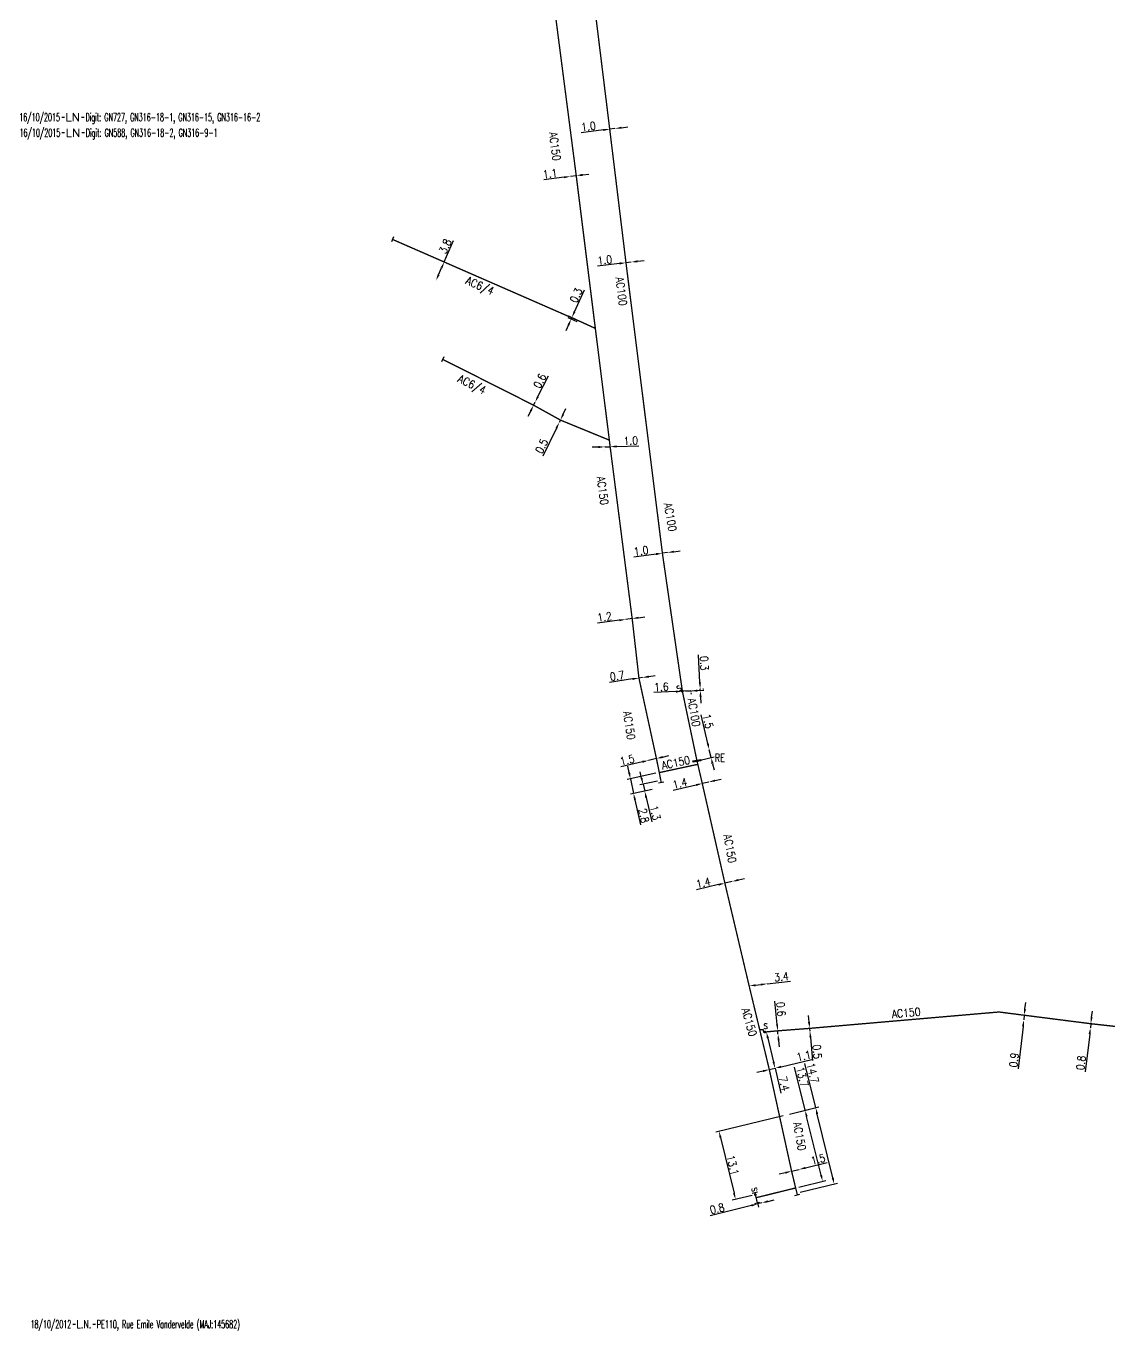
# Model space of a CAD drawing. Header units: millimetres. Extents: x 113999 to 115000, y 123996 to 125006.
# Drawn here: x 114011.7 to 114214.8, y 124510.9 to 124755.5 of the extents above; entities that cross this region are included whole.
import ezdxf
from ezdxf.enums import TextEntityAlignment as Align

# ---------------------------------------------------------------- set-up
doc = ezdxf.new("R2010")
doc.units = ezdxf.units.MM
doc.header["$PDMODE"] = 34
doc.linetypes.add('L_25_AP', pattern=[2000, 1000, 1000])
doc.layers.get('0').update_dxf_attribs({"linetype": 'CONTINUOUS'})
doc.layers.get('Defpoints').update_dxf_attribs({"linetype": 'CONTINUOUS'})
for name, color, linetype in [('L_150', 1, 'CONTINUOUS'), ('L_300', 7, 'CONTINUOUS'), ('L_340', 7, 'CONTINUOUS'), ('L_910', 7, 'CONTINUOUS')]:
    doc.layers.add(name, color=color, linetype=linetype)
doc.styles.add('G_ROMANS', font='ROMANS.SHX', dxfattribs={"width": 0.75})
doc.styles.get("Standard").update_dxf_attribs({"font": 'romans.shx', "width": 0.85})
doc.dimstyles.get("Standard").update_dxf_attribs({"dimtxt": 1.5, "dimasz": 1.2, "dimexe": 0.625, "dimexo": 0.625, "dimgap": 0.25, "dimtad": 1, "dimdec": 1, "dimzin": 0, "dimdsep": 46, "dimtxsty": 'Standard', "dimcen": -0.5, "dimadec": 0, "dimazin": 0, "dimtfac": 1, "dimtdec": 1, "dimtmove": 0, "dimatfit": 3, "dimfxl": 0, "dimtolj": 1, "dimtzin": 0, "dimarcsym": 0})

# ---------------------------------------------------------------- blocks, each defined once
blk = doc.blocks.new('*D28')
at = {"layer": 'Defpoints', "color": 0, "linetype": 'Continuous', "transparency": 16777216}
for p in [(114113.82, 124727.32), (114113.82, 124727.32), (114114.91, 124727.46)]:
    blk.add_point(p, dxfattribs=at)
at = {"layer": 'L_150', "color": 0, "linetype": 'Continuous', "lineweight": -2, "transparency": 16777216}
for p, q in [((114113.74, 124727.94), (114113.74, 124727.94)), ((114114.83, 124728.08), (114114.83, 124728.08)), ((114112.63, 124727.16), (114108.84, 124726.68)), ((114114.91, 124727.46), (114113.82, 124727.32)), ((114116.1, 124727.61), (114117.29, 124727.76))]:
    blk.add_line(p, q, dxfattribs=at)
at = {"layer": 'L_150', "color": 0, "linetype": 'Continuous', "transparency": 16777216}
for points in [[(114112.6, 124727.36), (114112.66, 124726.97), (114113.82, 124727.32)], [(114116.08, 124727.81), (114116.13, 124727.41), (114114.91, 124727.46)]]:
    blk.add_solid(points, dxfattribs=at)
at = {"layer": 'L_150', "color": 0, "linetype": 'Continuous', "transparency": 16777216, "insert": (114110.01, 124727.84), "char_height": 1.5, "attachment_point": 5, "rotation": 7.3291}
blk.add_mtext('\\A1;1.1', dxfattribs=at)
blk = doc.blocks.new('*D29')
at = {"layer": 'Defpoints', "color": 0, "linetype": 'Continuous', "transparency": 16777216}
for p in [(114106.92, 124684.43), (114107.19, 124684.97), (114107.19, 124684.97)]:
    blk.add_point(p, dxfattribs=at)
at = {"layer": 'L_150', "color": 0, "linetype": 'Continuous', "lineweight": -2, "transparency": 16777216}
for p, q in [((114107.73, 124686.04), (114109.68, 124689.95)), ((114106.92, 124684.43), (114107.19, 124684.97)), ((114106.38, 124683.36), (114105.85, 124682.28))]:
    blk.add_line(p, q, dxfattribs=at)
at = {"layer": 'L_150', "color": 0, "linetype": 'Continuous', "transparency": 16777216}
for points in [[(114106.21, 124683.45), (114106.56, 124683.27), (114106.92, 124684.43)], [(114107.55, 124686.13), (114107.9, 124685.95), (114107.19, 124684.97)]]:
    blk.add_solid(points, dxfattribs=at)
at = {"layer": 'L_150', "color": 0, "linetype": 'Continuous', "transparency": 16777216, "insert": (114108.08, 124688.98), "char_height": 1.5, "attachment_point": 5, "rotation": 63.4453}
blk.add_mtext('\\A1;0.6', dxfattribs=at)
blk = doc.blocks.new('*D30')
at = {"layer": 'Defpoints', "color": 0, "linetype": 'Continuous', "transparency": 16777216}
for p in [(114113.96, 124700.56), (114115.63, 124699.8), (114115.76, 124700.08)]:
    blk.add_point(p, dxfattribs=at)
at = {"layer": 'L_150', "color": 0, "linetype": 'Continuous', "lineweight": -2, "transparency": 16777216}
for p, q in [((114114.58, 124701.93), (114116.46, 124706.06)), ((114115.19, 124700.33), (114113.52, 124701.1)), ((114113.46, 124699.47), (114112.97, 124698.38)), ((114115.06, 124700.06), (114113.39, 124700.82)), ((114113.96, 124700.56), (114114.08, 124700.84))]:
    blk.add_line(p, q, dxfattribs=at)
at = {"layer": 'L_150', "color": 0, "linetype": 'Continuous', "transparency": 16777216}
for points in [[(114114.4, 124702.01), (114114.76, 124701.85), (114114.08, 124700.84)], [(114113.28, 124699.56), (114113.64, 124699.39), (114113.96, 124700.56)]]:
    blk.add_solid(points, dxfattribs=at)
at = {"layer": 'L_150', "color": 0, "linetype": 'Continuous', "transparency": 16777216, "insert": (114114.89, 124705.03), "char_height": 1.5, "attachment_point": 5, "rotation": 65.5211}
blk.add_mtext('\\A1;0.3', dxfattribs=at)
blk = doc.blocks.new('*D31')
at = {"layer": 'Defpoints', "color": 0, "linetype": 'Continuous', "transparency": 16777216}
for p in [(114090.14, 124711.28), (114088.61, 124707.8), (114088.61, 124707.8)]:
    blk.add_point(p, dxfattribs=at)
at = {"layer": 'L_150', "color": 0, "linetype": 'Continuous', "lineweight": -2, "transparency": 16777216}
for p, q in [((114090.14, 124711.28), (114091.9, 124715.28)), ((114089.1, 124708.9), (114089.66, 124710.18))]:
    blk.add_line(p, q, dxfattribs=at)
at = {"layer": 'L_150', "color": 0, "linetype": 'Continuous', "transparency": 16777216}
for points in [[(114089.48, 124710.26), (114089.84, 124710.1), (114090.14, 124711.28)], [(114088.91, 124708.98), (114089.28, 124708.82), (114088.61, 124707.8)]]:
    blk.add_solid(points, dxfattribs=at)
at = {"layer": 'L_150', "color": 0, "linetype": 'Continuous', "transparency": 16777216, "insert": (114090.35, 124714.23), "char_height": 1.5, "attachment_point": 5, "rotation": 66.2835}
blk.add_mtext('\\A1;3.8', dxfattribs=at)
blk = doc.blocks.new('*D32')
at = {"layer": 'Defpoints', "color": 0, "linetype": 'Continuous', "transparency": 16777216}
for p in [(114120.27, 124676.62), (114120.27, 124676.62), (114121.27, 124676.65)]:
    blk.add_point(p, dxfattribs=at)
at = {"layer": 'L_150', "color": 0, "linetype": 'Continuous', "lineweight": -2, "transparency": 16777216}
for p, q in [((114119.07, 124676.58), (114117.87, 124676.55)), ((114120.27, 124676.62), (114121.27, 124676.65)), ((114122.47, 124676.69), (114126.66, 124676.81)), ((114120.29, 124675.99), (114120.29, 124675.99)), ((114121.29, 124676.02), (114121.29, 124676.02))]:
    blk.add_line(p, q, dxfattribs=at)
at = {"layer": 'L_150', "color": 0, "linetype": 'Continuous', "transparency": 16777216}
for points in [[(114119.07, 124676.78), (114119.08, 124676.38), (114120.27, 124676.62)], [(114122.46, 124676.89), (114122.48, 124676.49), (114121.27, 124676.65)]]:
    blk.add_solid(points, dxfattribs=at)
at = {"layer": 'L_150', "color": 0, "linetype": 'Continuous', "transparency": 16777216, "insert": (114125.13, 124677.77), "char_height": 1.5, "attachment_point": 5, "rotation": 1.7205}
blk.add_mtext('\\A1;1.0', dxfattribs=at)
blk = doc.blocks.new('*D33')
at = {"layer": 'Defpoints', "color": 0, "linetype": 'Continuous', "transparency": 16777216}
for p in [(114142.79, 124594.82), (114144.15, 124595.14), (114144.15, 124595.14)]:
    blk.add_point(p, dxfattribs=at)
at = {"layer": 'L_150', "color": 0, "linetype": 'Continuous', "lineweight": -2, "transparency": 16777216}
for p, q in [((114141.62, 124594.55), (114137.48, 124593.57)), ((114144.15, 124595.14), (114142.79, 124594.82)), ((114145.32, 124595.42), (114146.49, 124595.69))]:
    blk.add_line(p, q, dxfattribs=at)
at = {"layer": 'L_150', "color": 0, "linetype": 'Continuous', "transparency": 16777216}
for points in [[(114141.57, 124594.74), (114141.66, 124594.35), (114142.79, 124594.82)], [(114145.27, 124595.61), (114145.36, 124595.22), (114144.15, 124595.14)]]:
    blk.add_solid(points, dxfattribs=at)
at = {"layer": 'L_150', "color": 0, "linetype": 'Continuous', "transparency": 16777216, "insert": (114138.74, 124594.89), "char_height": 1.5, "attachment_point": 5, "rotation": 13.2495}
blk.add_mtext('\\A1;1.4', dxfattribs=at)
blk = doc.blocks.new('*D34')
at = {"layer": 'Defpoints', "color": 0, "linetype": 'Continuous', "transparency": 16777216}
for p in [(114138.55, 124613.5), (114139.76, 124613.78), (114139.76, 124613.78)]:
    blk.add_point(p, dxfattribs=at)
at = {"layer": 'L_150', "color": 0, "linetype": 'Continuous', "lineweight": -2, "transparency": 16777216}
for p, q in [((114137.39, 124613.22), (114133.09, 124612.21)), ((114139.76, 124613.78), (114138.55, 124613.5)), ((114140.93, 124614.06), (114142.1, 124614.33))]:
    blk.add_line(p, q, dxfattribs=at)
at = {"layer": 'L_150', "color": 0, "linetype": 'Continuous', "transparency": 16777216}
for points in [[(114137.34, 124613.42), (114137.43, 124613.03), (114138.55, 124613.5)], [(114140.88, 124614.25), (114140.97, 124613.86), (114139.76, 124613.78)]]:
    blk.add_solid(points, dxfattribs=at)
at = {"layer": 'L_150', "color": 0, "linetype": 'Continuous', "transparency": 16777216, "insert": (114134.35, 124613.54), "char_height": 1.5, "attachment_point": 5, "rotation": 13.2495}
blk.add_mtext('\\A1;1.4', dxfattribs=at)
blk = doc.blocks.new('*D35')
at = {"layer": 'Defpoints', "color": 0, "linetype": 'Continuous', "transparency": 16777216}
for p in [(114131.07, 124656.67), (114132.01, 124656.8), (114132.01, 124656.8)]:
    blk.add_point(p, dxfattribs=at)
at = {"layer": 'L_150', "color": 0, "linetype": 'Continuous', "lineweight": -2, "transparency": 16777216}
for p, q in [((114133.2, 124656.97), (114134.39, 124657.13)), ((114129.88, 124656.51), (114125.73, 124655.93)), ((114132.01, 124656.8), (114131.07, 124656.67)), ((114131.16, 124656.05), (114131.16, 124656.05)), ((114132.1, 124656.18), (114132.1, 124656.18))]:
    blk.add_line(p, q, dxfattribs=at)
at = {"layer": 'L_150', "color": 0, "linetype": 'Continuous', "transparency": 16777216}
for points in [[(114133.18, 124657.16), (114133.23, 124656.77), (114132.01, 124656.8)], [(114129.86, 124656.7), (114129.91, 124656.31), (114131.07, 124656.67)]]:
    blk.add_solid(points, dxfattribs=at)
at = {"layer": 'L_150', "color": 0, "linetype": 'Continuous', "transparency": 16777216, "insert": (114127.08, 124657.13), "char_height": 1.5, "attachment_point": 5, "rotation": 7.8935}
blk.add_mtext('\\A1;1.0', dxfattribs=at)
blk = doc.blocks.new('*D36')
at = {"layer": 'Defpoints', "color": 0, "linetype": 'Continuous', "transparency": 16777216}
for p in [(114124.24, 124711.14), (114125.24, 124711.26), (114125.24, 124711.26)]:
    blk.add_point(p, dxfattribs=at)
at = {"layer": 'L_150', "color": 0, "linetype": 'Continuous', "lineweight": -2, "transparency": 16777216}
for p, q in [((114123.05, 124711), (114118.89, 124710.49)), ((114125.24, 124711.26), (114124.24, 124711.14)), ((114126.43, 124711.41), (114127.62, 124711.55))]:
    blk.add_line(p, q, dxfattribs=at)
at = {"layer": 'L_150', "color": 0, "linetype": 'Continuous', "transparency": 16777216}
for points in [[(114123.03, 124711.2), (114123.08, 124710.8), (114124.24, 124711.14)], [(114126.4, 124711.61), (114126.45, 124711.21), (114125.24, 124711.26)]]:
    blk.add_solid(points, dxfattribs=at)
at = {"layer": 'L_150', "color": 0, "linetype": 'Continuous', "transparency": 16777216, "insert": (114120.26, 124711.66), "char_height": 1.5, "attachment_point": 5, "rotation": 6.9502}
blk.add_mtext('\\A1;1.0', dxfattribs=at)
blk = doc.blocks.new('*D37')
at = {"layer": 'Defpoints', "color": 0, "linetype": 'Continuous', "transparency": 16777216}
for p in [(114121.19, 124736.17), (114122.18, 124736.3), (114122.18, 124736.3)]:
    blk.add_point(p, dxfattribs=at)
at = {"layer": 'L_150', "color": 0, "linetype": 'Continuous', "lineweight": -2, "transparency": 16777216}
for p, q in [((114120, 124736.03), (114115.84, 124735.52)), ((114122.18, 124736.3), (114121.19, 124736.17)), ((114121.27, 124735.55), (114121.27, 124735.55)), ((114122.26, 124735.68), (114122.26, 124735.68)), ((114123.38, 124736.44), (114124.57, 124736.59))]:
    blk.add_line(p, q, dxfattribs=at)
at = {"layer": 'L_150', "color": 0, "linetype": 'Continuous', "transparency": 16777216}
for points in [[(114119.98, 124736.23), (114120.02, 124735.83), (114121.19, 124736.17)], [(114123.35, 124736.64), (114123.4, 124736.24), (114122.18, 124736.3)]]:
    blk.add_solid(points, dxfattribs=at)
at = {"layer": 'L_150', "color": 0, "linetype": 'Continuous', "transparency": 16777216, "insert": (114117.2, 124736.7), "char_height": 1.5, "attachment_point": 5, "rotation": 6.9502}
blk.add_mtext('\\A1;1.0', dxfattribs=at)
blk = doc.blocks.new('*D42')
at = {"layer": 'Defpoints', "color": 0, "linetype": 'Continuous', "transparency": 16777216}
for p in [(114126.67, 124633.28), (114126.67, 124633.28), (114127.36, 124633.38)]:
    blk.add_point(p, dxfattribs=at)
at = {"layer": 'L_150', "color": 0, "linetype": 'Continuous', "lineweight": -2, "transparency": 16777216}
for p, q in [((114125.48, 124633.1), (114121.16, 124632.45)), ((114127.36, 124633.38), (114126.67, 124633.28)), ((114126.76, 124632.66), (114126.76, 124632.66)), ((114127.45, 124632.77), (114127.45, 124632.77)), ((114128.54, 124633.56), (114129.73, 124633.74))]:
    blk.add_line(p, q, dxfattribs=at)
at = {"layer": 'L_150', "color": 0, "linetype": 'Continuous', "transparency": 16777216}
for points in [[(114125.45, 124633.3), (114125.51, 124632.9), (114126.67, 124633.28)], [(114128.51, 124633.76), (114128.57, 124633.36), (114127.36, 124633.38)]]:
    blk.add_solid(points, dxfattribs=at)
at = {"layer": 'L_150', "color": 0, "linetype": 'Continuous', "transparency": 16777216, "insert": (114122.58, 124633.68), "char_height": 1.5, "attachment_point": 5, "rotation": 8.5412}
blk.add_mtext('\\A1;0.7', dxfattribs=at)
blk = doc.blocks.new('L_340_07')
at = {"color": 0, "linetype": 'Continuous', "const_width": 0.25, "flags": 128}
blk.add_lwpolyline([(0, 0), (0.35, 0)], dxfattribs=at)
at = {"color": 0, "linetype": 'Continuous', "flags": 128}
blk.add_lwpolyline([(0.35, -0.5), (0.35, 0.5)], dxfattribs=at)
at = {"color": 0, "linetype": 'Continuous', "width": 0.75, "flags": 3}
for tag, p in [('DEF_LEG', (0.72, -3.47)), ('DEF_COUP', (0.72, -5.97)), ('DEF_TYPE', (0.72, -8.47))]:
    blk.add_attdef(tag, text='', height=1.2, dxfattribs=at).set_placement(p, align=Align.MIDDLE)
blk = doc.blocks.new('*D43')
at = {"layer": 'Defpoints', "color": 0, "linetype": 'Continuous', "transparency": 16777216}
for p in [(114139.86, 124619.84), (114139.86, 124619.84), (114137.55, 124617.76)]:
    blk.add_point(p, dxfattribs=at)
at = {"layer": 'L_340', "color": 0, "linetype": 'Continuous', "lineweight": -2, "transparency": 16777216}
for p, q in [((114139.58, 124621.01), (114138.31, 124626.41)), ((114138.16, 124617.9), (114140.81, 124618.52)), ((114140.2, 124618.38), (114139.86, 124619.84)), ((114140.47, 124617.21), (114140.75, 124616.04))]:
    blk.add_line(p, q, dxfattribs=at)
at = {"layer": 'L_340', "color": 0, "linetype": 'Continuous', "transparency": 16777216}
for points in [[(114139.77, 124621.05), (114139.39, 124620.96), (114139.86, 124619.84)], [(114140.67, 124617.26), (114140.28, 124617.17), (114140.2, 124618.38)]]:
    blk.add_solid(points, dxfattribs=at)
at = {"layer": 'L_340', "color": 0, "linetype": 'Continuous', "transparency": 16777216, "insert": (114139.63, 124625.18), "char_height": 1.5, "attachment_point": 5, "rotation": 283.2495}
blk.add_mtext('\\A1;1.5', dxfattribs=at)
blk = doc.blocks.new('*D44')
at = {"layer": 'Defpoints', "color": 0, "linetype": 'Continuous', "transparency": 16777216}
for p in [(114128.49, 124617.84), (114128.49, 124617.84), (114129.95, 124618.19)]:
    blk.add_point(p, dxfattribs=at)
at = {"layer": 'L_150', "color": 0, "linetype": 'Continuous', "lineweight": -2, "transparency": 16777216}
for p, q in [((114129.95, 124618.19), (114128.49, 124617.84)), ((114131.12, 124618.46), (114132.29, 124618.74)), ((114127.32, 124617.57), (114123.25, 124616.61))]:
    blk.add_line(p, q, dxfattribs=at)
at = {"layer": 'L_150', "color": 0, "linetype": 'Continuous', "transparency": 16777216}
for points in [[(114127.28, 124617.76), (114127.37, 124617.37), (114128.49, 124617.84)], [(114131.07, 124618.66), (114131.17, 124618.27), (114129.95, 124618.19)]]:
    blk.add_solid(points, dxfattribs=at)
at = {"layer": 'L_150', "color": 0, "linetype": 'Continuous', "transparency": 16777216, "insert": (114124.47, 124617.93), "char_height": 1.5, "attachment_point": 5, "rotation": 13.2327}
blk.add_mtext('\\A1;1.5', dxfattribs=at)
blk = doc.blocks.new('*D55')
at = {"layer": 'Defpoints', "color": 0, "linetype": 'Continuous', "transparency": 16777216}
for p in [(114155.3, 124540.82), (114156.71, 124541.16), (114156.71, 124541.16)]:
    blk.add_point(p, dxfattribs=at)
at = {"layer": 'L_150', "color": 0, "linetype": 'Continuous', "lineweight": -2, "transparency": 16777216}
for p, q in [((114157.88, 124541.45), (114161.95, 124542.44)), ((114154.14, 124540.54), (114152.97, 124540.25)), ((114155.3, 124540.82), (114156.71, 124541.16))]:
    blk.add_line(p, q, dxfattribs=at)
at = {"layer": 'L_150', "color": 0, "linetype": 'Continuous', "transparency": 16777216}
for points in [[(114154.09, 124540.73), (114154.18, 124540.34), (114155.3, 124540.82)], [(114157.83, 124541.64), (114157.92, 124541.25), (114156.71, 124541.16)]]:
    blk.add_solid(points, dxfattribs=at)
at = {"layer": 'L_150', "color": 0, "linetype": 'Continuous', "transparency": 16777216, "insert": (114160.26, 124543.05), "char_height": 1.5, "attachment_point": 5, "rotation": 13.6631}
blk.add_mtext('\\A1;1.5', dxfattribs=at)
blk = doc.blocks.new('*D56')
at = {"layer": 'Defpoints', "color": 0, "linetype": 'Continuous', "transparency": 16777216}
for p in [(114147.34, 124575.55), (114150.72, 124575.95), (114150.72, 124575.95)]:
    blk.add_point(p, dxfattribs=at)
at = {"layer": 'L_150', "color": 0, "linetype": 'Continuous', "lineweight": -2, "transparency": 16777216}
for p, q in [((114150.72, 124575.95), (114155.12, 124576.48)), ((114148.53, 124575.7), (114149.52, 124575.81))]:
    blk.add_line(p, q, dxfattribs=at)
at = {"layer": 'L_150', "color": 0, "linetype": 'Continuous', "transparency": 16777216}
for points in [[(114148.51, 124575.89), (114148.55, 124575.5), (114147.34, 124575.55)], [(114149.5, 124576.01), (114149.55, 124575.61), (114150.72, 124575.95)]]:
    blk.add_solid(points, dxfattribs=at)
at = {"layer": 'L_150', "color": 0, "linetype": 'Continuous', "transparency": 16777216, "insert": (114153.39, 124577.28), "char_height": 1.5, "attachment_point": 5, "rotation": 6.7528}
blk.add_mtext('\\A1;3.4', dxfattribs=at)
blk = doc.blocks.new('*D57')
at = {"layer": 'Defpoints', "color": 0, "linetype": 'Continuous', "transparency": 16777216}
for p in [(114130.77, 124614.08), (114127.75, 124612.07), (114129.75, 124612.5)]:
    blk.add_point(p, dxfattribs=at)
at = {"layer": 'L_340', "color": 0, "linetype": 'Continuous', "lineweight": -2, "transparency": 16777216}
for p, q in [((114127.17, 124614.53), (114126.89, 124615.7)), ((114130.15, 124613.94), (114126.83, 124613.23)), ((114127.44, 124613.36), (114127.75, 124612.07)), ((114129.14, 124612.37), (114127.13, 124611.94)), ((114128.02, 124610.9), (114129.09, 124606.33))]:
    blk.add_line(p, q, dxfattribs=at)
at = {"layer": 'L_340', "color": 0, "linetype": 'Continuous', "transparency": 16777216}
for points in [[(114127.36, 124614.57), (114126.97, 124614.48), (114127.44, 124613.36)], [(114128.21, 124610.95), (114127.83, 124610.86), (114127.75, 124612.07)]]:
    blk.add_solid(points, dxfattribs=at)
at = {"layer": 'L_340', "color": 0, "linetype": 'Continuous', "transparency": 16777216, "insert": (114129.73, 124608.02), "char_height": 1.5, "attachment_point": 5, "rotation": 283.2327}
blk.add_mtext('\\A1;1.3', dxfattribs=at)
blk = doc.blocks.new('*D58')
at = {"layer": 'Defpoints', "color": 0, "linetype": 'Continuous', "transparency": 16777216}
for p in [(114124.21, 124644.27), (114124.21, 124644.27), (114125.4, 124644.43)]:
    blk.add_point(p, dxfattribs=at)
at = {"layer": 'L_150', "color": 0, "linetype": 'Continuous', "lineweight": -2, "transparency": 16777216}
for p, q in [((114126.59, 124644.59), (114127.78, 124644.74)), ((114123.02, 124644.12), (114118.87, 124643.58)), ((114125.4, 124644.43), (114124.21, 124644.27))]:
    blk.add_line(p, q, dxfattribs=at)
at = {"layer": 'L_150', "color": 0, "linetype": 'Continuous', "transparency": 16777216}
for points in [[(114126.57, 124644.78), (114126.62, 124644.39), (114125.4, 124644.43)], [(114123, 124644.32), (114123.05, 124643.92), (114124.21, 124644.27)]]:
    blk.add_solid(points, dxfattribs=at)
at = {"layer": 'L_150', "color": 0, "linetype": 'Continuous', "transparency": 16777216, "insert": (114120.22, 124644.76), "char_height": 1.5, "attachment_point": 5, "rotation": 7.4294}
blk.add_mtext('\\A1;1.2', dxfattribs=at)
blk = doc.blocks.new('*D59')
at = {"layer": 'Defpoints', "color": 0, "linetype": 'Continuous', "transparency": 16777216}
for p in [(114148.79, 124535.24), (114149.7, 124534.88), (114149.7, 124534.88)]:
    blk.add_point(p, dxfattribs=at)
at = {"layer": 'L_340', "color": 0, "linetype": 'Continuous', "lineweight": -2, "transparency": 16777216}
for p, q in [((114149.7, 124534.88), (114148.93, 124534.68)), ((114148.94, 124534.64), (114149.08, 124534.08)), ((114150.87, 124535.17), (114152.03, 124535.47)), ((114147.77, 124534.39), (114140.05, 124532.43))]:
    blk.add_line(p, q, dxfattribs=at)
at = {"layer": 'L_340', "color": 0, "linetype": 'Continuous', "transparency": 16777216}
for points in [[(114147.72, 124534.58), (114147.81, 124534.19), (114148.93, 124534.68)], [(114150.82, 124535.37), (114150.92, 124534.98), (114149.7, 124534.88)]]:
    blk.add_solid(points, dxfattribs=at)
at = {"layer": 'L_340', "color": 0, "linetype": 'Continuous', "transparency": 16777216, "insert": (114141.34, 124533.79), "char_height": 1.5, "attachment_point": 5, "rotation": 14.2131}
blk.add_mtext('\\A1;0.8', dxfattribs=at)
blk = doc.blocks.new('*D60')
at = {"layer": 'Defpoints', "color": 0, "linetype": 'Continuous', "transparency": 16777216}
for p in [(114157.84, 124552.24), (114154.31, 124551.37), (114156.06, 124537.68)]:
    blk.add_point(p, dxfattribs=at)
at = {"layer": 'L_150', "color": 0, "linetype": 'Continuous', "lineweight": -2, "transparency": 16777216}
for p, q in [((114157.84, 124552.24), (114155.85, 124560.31)), ((114154.92, 124551.52), (114158.44, 124552.39)), ((114160.83, 124540.09), (114158.12, 124551.07)), ((114156.67, 124537.83), (114161.72, 124539.07))]:
    blk.add_line(p, q, dxfattribs=at)
at = {"layer": 'L_150', "color": 0, "linetype": 'Continuous', "transparency": 16777216}
for points in [[(114158.32, 124551.12), (114157.93, 124551.03), (114157.84, 124552.24)], [(114161.02, 124540.14), (114160.64, 124540.04), (114161.12, 124538.92)]]:
    blk.add_solid(points, dxfattribs=at)
at = {"layer": 'L_150', "color": 0, "linetype": 'Continuous', "transparency": 16777216, "insert": (114157.32, 124558.51), "char_height": 1.5, "attachment_point": 5, "rotation": 283.8394}
blk.add_mtext('\\A1;13.7', dxfattribs=at)
blk = doc.blocks.new('*D61')
at = {"layer": 'Defpoints', "color": 0, "linetype": 'Continuous', "transparency": 16777216}
for p in [(114159.82, 124552.71), (114154.31, 124551.37), (114156.3, 124536.71)]:
    blk.add_point(p, dxfattribs=at)
at = {"layer": 'L_340', "color": 0, "linetype": 'Continuous', "lineweight": -2, "transparency": 16777216}
for p, q in [((114159.82, 124552.71), (114157.8, 124561.04)), ((114154.92, 124551.52), (114160.43, 124552.86)), ((114163.01, 124539.58), (114160.11, 124551.54)), ((114156.91, 124536.86), (114163.91, 124538.56))]:
    blk.add_line(p, q, dxfattribs=at)
at = {"layer": 'L_340', "color": 0, "linetype": 'Continuous', "transparency": 16777216}
for points in [[(114160.3, 124551.59), (114159.91, 124551.5), (114159.82, 124552.71)], [(114163.21, 124539.62), (114162.82, 124539.53), (114163.3, 124538.41)]]:
    blk.add_solid(points, dxfattribs=at)
at = {"layer": 'L_340', "color": 0, "linetype": 'Continuous', "transparency": 16777216, "insert": (114159.27, 124559.23), "char_height": 1.5, "attachment_point": 5, "rotation": 283.6631}
blk.add_mtext('\\A1;14.7', dxfattribs=at)
blk = doc.blocks.new('L_340_20')
at = {"linetype": 'Continuous'}
blk.add_hatch(color=0, dxfattribs=at).paths.add_polyline_path([(0.12, 0.75), (-0.12, 0.75), (-0.12, -0.75), (0.12, -0.75)])
at = {"color": 0, "linetype": 'Continuous'}
blk.add_lwpolyline([(-0.12, 0.75), (0.12, 0.75), (0.12, -0.75), (-0.12, -0.75)], close=True, dxfattribs=at)
at = {"color": 0, "linetype": 'Continuous', "width": 0.75}
for tag, height, flags, p in [('RE', 1, 8, (0, 2.19)), ('DEF_LEG', 1.2, 3, (0, -5)), ('DEF_COUP', 1.2, 3, (0, -7.5)), ('DEF_TYPE', 1.2, 3, (0, -10))]:
    blk.add_attdef(tag, text='', height=height, dxfattribs=dict(at, flags=flags)).set_placement(p, align=Align.MIDDLE)
blk = doc.blocks.new('*D234')
at = {"layer": 'Defpoints', "color": 0, "linetype": 'Continuous', "transparency": 16777216}
for p in [(114211.33, 124567.72), (114211.33, 124567.72), (114211.42, 124568.47)]:
    blk.add_point(p, dxfattribs=at)
at = {"layer": 'L_150', "color": 0, "linetype": 'Continuous', "lineweight": -2, "transparency": 16777216}
for p, q in [((114211.56, 124569.66), (114211.7, 124570.85)), ((114211.2, 124566.53), (114210.38, 124559.44)), ((114211.42, 124568.47), (114211.33, 124567.72))]:
    blk.add_line(p, q, dxfattribs=at)
at = {"layer": 'L_150', "color": 0, "linetype": 'Continuous', "transparency": 16777216}
for points in [[(114211.36, 124569.68), (114211.76, 124569.64), (114211.42, 124568.47)], [(114211, 124566.55), (114211.4, 124566.51), (114211.33, 124567.72)]]:
    blk.add_solid(points, dxfattribs=at)
at = {"layer": 'L_150', "color": 0, "linetype": 'Continuous', "transparency": 16777216, "insert": (114209.57, 124561.13), "char_height": 1.5, "attachment_point": 5, "rotation": 83.4111}
blk.add_mtext('\\A1;0.8', dxfattribs=at)
blk = doc.blocks.new('*D240')
at = {"layer": 'Defpoints', "color": 0, "linetype": 'Continuous', "transparency": 16777216}
for p in [(114150.57, 124566.94), (114152.19, 124560.13), (114152.19, 124560.13)]:
    blk.add_point(p, dxfattribs=at)
at = {"layer": 'L_150', "color": 0, "linetype": 'Continuous', "lineweight": -2, "transparency": 16777216}
for p, q in [((114150.85, 124565.77), (114151.92, 124561.29)), ((114152.19, 124560.13), (114153.31, 124555.43))]:
    blk.add_line(p, q, dxfattribs=at)
at = {"layer": 'L_150', "color": 0, "linetype": 'Continuous', "transparency": 16777216}
for points in [[(114151.05, 124565.82), (114150.66, 124565.73), (114150.57, 124566.94)], [(114152.11, 124561.34), (114151.72, 124561.25), (114152.19, 124560.13)]]:
    blk.add_solid(points, dxfattribs=at)
at = {"layer": 'L_150', "color": 0, "linetype": 'Continuous', "transparency": 16777216, "insert": (114153.91, 124557.23), "char_height": 1.5, "attachment_point": 5, "rotation": 283.3553}
blk.add_mtext('\\A1;7.4', dxfattribs=at)
blk = doc.blocks.new('*D241')
at = {"layer": 'Defpoints', "color": 0, "linetype": 'Continuous', "transparency": 16777216}
for p in [(114152.7, 124567.14), (114152.75, 124566.54), (114152.75, 124566.54)]:
    blk.add_point(p, dxfattribs=at)
at = {"layer": 'L_150', "color": 0, "linetype": 'Continuous', "lineweight": -2, "transparency": 16777216}
for p, q in [((114152.59, 124568.33), (114152.18, 124572.69)), ((114152.07, 124567.08), (114152.07, 124567.08)), ((114152.13, 124566.48), (114152.13, 124566.48)), ((114152.75, 124566.54), (114152.7, 124567.14)), ((114152.86, 124565.35), (114152.97, 124564.15))]:
    blk.add_line(p, q, dxfattribs=at)
at = {"layer": 'L_150', "color": 0, "linetype": 'Continuous', "transparency": 16777216}
for points in [[(114152.78, 124568.35), (114152.39, 124568.32), (114152.7, 124567.14)], [(114153.06, 124565.37), (114152.66, 124565.33), (114152.75, 124566.54)]]:
    blk.add_solid(points, dxfattribs=at)
at = {"layer": 'L_150', "color": 0, "linetype": 'Continuous', "transparency": 16777216, "insert": (114153.32, 124571.2), "char_height": 1.5, "attachment_point": 5, "rotation": 275.3227}
blk.add_mtext('\\A1;0.6', dxfattribs=at)
blk = doc.blocks.new('*D242')
at = {"layer": 'Defpoints', "color": 0, "linetype": 'Continuous', "transparency": 16777216}
for p in [(114151.12, 124559.87), (114152.19, 124560.13), (114152.19, 124560.13)]:
    blk.add_point(p, dxfattribs=at)
at = {"layer": 'L_150', "color": 0, "linetype": 'Continuous', "lineweight": -2, "transparency": 16777216}
for p, q in [((114153.36, 124560.4), (114159.09, 124561.76)), ((114149.95, 124559.6), (114148.79, 124559.32)), ((114151.12, 124559.87), (114152.19, 124560.13))]:
    blk.add_line(p, q, dxfattribs=at)
at = {"layer": 'L_150', "color": 0, "linetype": 'Continuous', "transparency": 16777216}
for points in [[(114149.91, 124559.79), (114150, 124559.4), (114151.12, 124559.87)], [(114153.31, 124560.6), (114153.41, 124560.21), (114152.19, 124560.13)]]:
    blk.add_solid(points, dxfattribs=at)
at = {"layer": 'L_150', "color": 0, "linetype": 'Continuous', "transparency": 16777216, "insert": (114157.58, 124562.43), "char_height": 1.5, "attachment_point": 5, "rotation": 13.3342}
blk.add_mtext('\\A1;1.1', dxfattribs=at)
blk = doc.blocks.new('L_300_11')
at = {"color": 0, "linetype": 'Continuous', "const_width": 0.248, "flags": 128}
blk.add_lwpolyline([(-0.13, 0, 1), (0.13, 0, 1)], format="xyb", close=True, dxfattribs=at)
at = {"linetype": 'Continuous', "style": 'G_ROMANS', "width": 0.75}
blk.add_attdef('S', text='', height=1, dxfattribs=at).set_placement((0, 1.35), align=Align.MIDDLE_CENTER)
at = {"color": 0, "linetype": 'Continuous', "width": 0.75, "flags": 3}
for tag, p in [('DEF_LEG', (0, -5)), ('DEF_COUP', (0, -7.5)), ('DEF_TYPE', (0, -10))]:
    blk.add_attdef(tag, text='', height=1.2, dxfattribs=at).set_placement(p, align=Align.MIDDLE)
blk = doc.blocks.new('*D363')
at = {"layer": 'Defpoints', "color": 0, "linetype": 'Continuous', "ltscale": 0.5, "transparency": 16777216}
for p in [(114154.31, 124551.37), (114144.78, 124535.53), (114148.49, 124536.43)]:
    blk.add_point(p, dxfattribs=at)
at = {"layer": 'L_300', "color": 0, "linetype": 'Continuous', "lineweight": -2, "ltscale": 0.5, "transparency": 16777216}
for p, q in [((114153.7, 124551.22), (114141.07, 124548.15)), ((114141.96, 124547.13), (114144.5, 124536.7)), ((114147.88, 124536.28), (114144.18, 124535.38))]:
    blk.add_line(p, q, dxfattribs=at)
at = {"layer": 'L_300', "color": 0, "linetype": 'Continuous', "ltscale": 0.5, "transparency": 16777216}
for points in [[(114142.16, 124547.18), (114141.77, 124547.09), (114141.68, 124548.3)], [(114144.69, 124536.74), (114144.31, 124536.65), (114144.78, 124535.53)]]:
    blk.add_solid(points, dxfattribs=at)
at = {"layer": 'L_300', "color": 0, "linetype": 'Continuous', "ltscale": 0.5, "transparency": 16777216, "insert": (114144.25, 124541.97), "char_height": 1.5, "attachment_point": 5, "rotation": 283.6631}
blk.add_mtext('\\A1;13.1', dxfattribs=at)
blk = doc.blocks.new('*D364')
at = {"layer": 'Defpoints', "color": 0, "linetype": 'Continuous', "ltscale": 0.5, "transparency": 16777216}
for p in [(114130.49, 124615.55), (114125.08, 124614.38), (114129.75, 124612.5)]:
    blk.add_point(p, dxfattribs=at)
at = {"layer": 'L_150', "color": 0, "linetype": 'Continuous', "lineweight": -2, "ltscale": 0.5, "transparency": 16777216}
for p, q in [((114129.87, 124615.42), (114124.47, 124614.25)), ((114124.83, 124615.56), (114124.57, 124616.73)), ((114125.08, 124614.38), (114125.67, 124611.62)), ((114129.14, 124612.37), (114125.06, 124611.49)), ((114125.93, 124610.45), (114126.94, 124605.73))]:
    blk.add_line(p, q, dxfattribs=at)
at = {"layer": 'L_150', "color": 0, "linetype": 'Continuous', "ltscale": 0.5, "transparency": 16777216}
for points in [[(114125.02, 124615.6), (114124.63, 124615.52), (114125.08, 124614.38)], [(114126.12, 124610.49), (114125.73, 124610.41), (114125.67, 124611.62)]]:
    blk.add_solid(points, dxfattribs=at)
at = {"layer": 'L_150', "color": 0, "linetype": 'Continuous', "ltscale": 0.5, "transparency": 16777216, "insert": (114127.59, 124607.49), "char_height": 1.5, "attachment_point": 5, "rotation": 282.1584}
blk.add_mtext('\\A1;2.8', dxfattribs=at)
blk = doc.blocks.new('*D383')
at = {"layer": 'Defpoints', "color": 0, "linetype": 'Continuous', "transparency": 16777216}
for p in [(114198.84, 124569.17), (114198.84, 124569.17), (114198.94, 124570.06)]:
    blk.add_point(p, dxfattribs=at)
at = {"layer": 'L_150', "color": 0, "linetype": 'Continuous', "lineweight": -2, "transparency": 16777216}
for p, q in [((114199.07, 124571.25), (114199.2, 124572.45)), ((114198.94, 124570.06), (114198.84, 124569.17)), ((114199.46, 124569.1), (114199.46, 124569.1)), ((114199.56, 124569.99), (114199.56, 124569.99)), ((114198.71, 124567.97), (114197.82, 124560))]:
    blk.add_line(p, q, dxfattribs=at)
at = {"layer": 'L_150', "color": 0, "linetype": 'Continuous', "transparency": 16777216}
for points in [[(114198.51, 124568), (114198.9, 124567.95), (114198.84, 124569.17)], [(114198.87, 124571.28), (114199.27, 124571.23), (114198.94, 124570.06)]]:
    blk.add_solid(points, dxfattribs=at)
at = {"layer": 'L_150', "color": 0, "linetype": 'Continuous', "transparency": 16777216, "insert": (114197, 124561.65), "char_height": 1.5, "attachment_point": 5, "rotation": 83.6905}
blk.add_mtext('\\A1;0.9', dxfattribs=at)
blk = doc.blocks.new('*D384')
at = {"layer": 'Defpoints', "color": 0, "linetype": 'Continuous', "transparency": 16777216}
for p in [(114158.68, 124567.6), (114158.73, 124567.1), (114158.73, 124567.1)]:
    blk.add_point(p, dxfattribs=at)
at = {"layer": 'L_150', "color": 0, "linetype": 'Continuous', "lineweight": -2, "transparency": 16777216}
for p, q in [((114158.57, 124568.79), (114158.46, 124569.99)), ((114158.68, 124567.6), (114158.73, 124567.1)), ((114158.84, 124565.9), (114159.25, 124561.55))]:
    blk.add_line(p, q, dxfattribs=at)
at = {"layer": 'L_150', "color": 0, "linetype": 'Continuous', "transparency": 16777216}
for points in [[(114158.77, 124568.81), (114158.37, 124568.77), (114158.68, 124567.6)], [(114159.04, 124565.92), (114158.64, 124565.89), (114158.73, 124567.1)]]:
    blk.add_solid(points, dxfattribs=at)
at = {"layer": 'L_150', "color": 0, "linetype": 'Continuous', "transparency": 16777216, "insert": (114160.09, 124563.22), "char_height": 1.5, "attachment_point": 5, "rotation": 275.3227}
blk.add_mtext('\\A1;0.5', dxfattribs=at)
blk = doc.blocks.new('*D424')
at = {"layer": 'Defpoints', "color": 0, "linetype": 'Continuous', "transparency": 16777216}
for p in [(114111.94, 124681.64), (114111.72, 124681.19), (114111.72, 124681.19)]:
    blk.add_point(p, dxfattribs=at)
at = {"layer": 'L_150', "color": 0, "linetype": 'Continuous', "lineweight": -2, "transparency": 16777216}
for p, q in [((114111.94, 124681.64), (114111.72, 124681.19)), ((114112.47, 124682.72), (114112.99, 124683.79)), ((114111.19, 124680.11), (114108.63, 124674.9))]:
    blk.add_line(p, q, dxfattribs=at)
at = {"layer": 'L_150', "color": 0, "linetype": 'Continuous', "transparency": 16777216}
for points in [[(114112.29, 124682.8), (114112.64, 124682.63), (114111.94, 124681.64)], [(114111.01, 124680.2), (114111.37, 124680.02), (114111.72, 124681.19)]]:
    blk.add_solid(points, dxfattribs=at)
at = {"layer": 'L_150', "color": 0, "linetype": 'Continuous', "transparency": 16777216, "insert": (114108.43, 124676.76), "char_height": 1.5, "attachment_point": 5, "rotation": 63.8502}
blk.add_mtext('\\A1;0.5', dxfattribs=at)
blk = doc.blocks.new('*D425')
at = {"layer": 'Defpoints', "color": 0, "linetype": 'Continuous', "ltscale": 0.5, "transparency": 16777216}
for p in [(114134.82, 124630.79), (114136.4, 124631.15), (114136.42, 124630.86)]:
    blk.add_point(p, dxfattribs=at)
at = {"layer": 'L_300', "color": 0, "linetype": 'Continuous', "lineweight": -2, "ltscale": 0.5, "transparency": 16777216}
for p, q in [((114133.62, 124630.73), (114129.44, 124630.54)), ((114134.79, 124631.41), (114134.79, 124631.41)), ((114136.42, 124630.86), (114134.82, 124630.79)), ((114136.43, 124630.52), (114136.45, 124630.24)), ((114137.62, 124630.92), (114138.82, 124630.98))]:
    blk.add_line(p, q, dxfattribs=at)
at = {"layer": 'L_300', "color": 0, "linetype": 'Continuous', "ltscale": 0.5, "transparency": 16777216}
for points in [[(114133.61, 124630.93), (114133.63, 124630.53), (114134.82, 124630.79)], [(114137.61, 124631.12), (114137.63, 124630.72), (114136.42, 124630.86)]]:
    blk.add_solid(points, dxfattribs=at)
at = {"layer": 'L_300', "color": 0, "linetype": 'Continuous', "ltscale": 0.5, "transparency": 16777216, "insert": (114130.88, 124631.61), "char_height": 1.5, "attachment_point": 5, "rotation": 2.677}
blk.add_mtext('\\A1;1.6', dxfattribs=at)
blk = doc.blocks.new('*D426')
at = {"layer": 'Defpoints', "color": 0, "linetype": 'Continuous', "ltscale": 0.5, "transparency": 16777216}
for p in [(114134.82, 124630.79), (114138.02, 124631.24), (114138.16, 124631.25)]:
    blk.add_point(p, dxfattribs=at)
at = {"layer": 'L_300', "color": 0, "linetype": 'Continuous', "lineweight": -2, "ltscale": 0.5, "transparency": 16777216}
for p, q in [((114138.1, 124632.44), (114137.86, 124637.6)), ((114135.44, 124630.82), (114138.79, 124630.98)), ((114138.17, 124630.95), (114138.16, 124631.25)), ((114138.64, 124631.27), (114138.78, 124631.28)), ((114138.23, 124629.75), (114138.28, 124628.55))]:
    blk.add_line(p, q, dxfattribs=at)
at = {"layer": 'L_300', "color": 0, "linetype": 'Continuous', "ltscale": 0.5, "transparency": 16777216}
for points in [[(114138.3, 124632.45), (114137.9, 124632.44), (114138.16, 124631.25)], [(114138.43, 124629.76), (114138.03, 124629.74), (114138.17, 124630.95)]]:
    blk.add_solid(points, dxfattribs=at)
at = {"layer": 'L_300', "color": 0, "linetype": 'Continuous', "ltscale": 0.5, "transparency": 16777216, "insert": (114138.93, 124636.06), "char_height": 1.5, "attachment_point": 5, "rotation": 272.677}
blk.add_mtext('\\A1;0.3', dxfattribs=at)
blk = doc.blocks.new('GIS_MODF')
at = {"color": 0, "linetype": 'Continuous', "flags": 128}
for points in [[(-2.18, -0.01), (-1.68, -0.01)], [(1.52, -0.01), (2.02, -0.01)]]:
    blk.add_lwpolyline(points, dxfattribs=at)
at = {"color": 0, "linetype": 'Continuous', "width": 0.5}
blk.add_attdef('DATE', text='', height=1.5, dxfattribs=at).set_placement((-2.5, -0.8), align=Align.RIGHT)
at = {"color": 0, "linetype": 'Continuous', "width": 1.771291}
blk.add_attdef('USER', text='', height=1.5, dxfattribs=at).set_placement((-1.51, -0.8), (1.28, -0.8), align=Align.FIT)
at = {"color": 0, "linetype": 'Continuous', "width": 0.5}
blk.add_attdef('DESC', (2.29, -0.8), '', height=1.5, dxfattribs=at)

msp = doc.modelspace()

# ---------------------------------------------------------------- linework, layer by layer
at = {"layer": 'L_150', "linetype": 'L_25_AP', "ltscale": 0.5, "const_width": 0.25}
for points in [[(114130.77, 124614.08), (114130.49, 124615.55), (114130.38, 124616.08), (114129.95, 124618.19), (114126.67, 124633.28), (114125.4, 124644.43), (114121.27, 124676.65), (114121.12, 124677.88), (114118.49, 124698.83), (114114.91, 124727.46), (114107.27, 124786.43), (114102.03, 124826.41), (114093.29, 124893.46), (114093.97, 124894.34), (114093.54, 124897.58), (114092.87, 124903.37), (114092.52, 124906.33), (114089.33, 124934.41)], [(114100.26, 124901.72), (114100.37, 124900.93), (114100.37, 124900.93), (114103.49, 124878.85), (114105.08, 124865.64), (114114.03, 124794.32), (114121.19, 124736.17), (114124.24, 124711.14), (114131.07, 124656.67), (114134.82, 124630.79), (114137.55, 124617.76)], [(114118.49, 124698.83), (114115.76, 124700.08), (114090.14, 124711.28), (114080.78, 124715.37)], [(114090.15, 124692.88), (114106.92, 124684.43), (114111.94, 124681.64), (114121.12, 124677.88)], [(114137.55, 124617.76), (114137.71, 124617.1), (114138.55, 124613.5), (114142.82, 124594.67), (114147.34, 124575.55), (114147.34, 124575.55), (114151.12, 124559.87), (114151.12, 124559.87), (114155.3, 124540.82), (114156.06, 124537.68), (114156.3, 124536.71)], [(114137.71, 124617.1), (114130.49, 124615.55)], [(114235.07, 124565.84), (114230.68, 124566.48), (114222.77, 124567.21), (114211.42, 124568.47), (114198.94, 124570.06), (114194.18, 124570.67), (114158.68, 124567.6), (114152.7, 124567.14), (114150.57, 124566.94), (114150.32, 124566.92), (114150.07, 124566.89), (114149.95, 124567.39), (114149.32, 124567.33)], [(114156.06, 124537.68), (114148.64, 124535.85)], [(114148.79, 124535.24), (114148.64, 124535.85), (114148.49, 124536.43)]]:
    msp.add_lwpolyline(points, dxfattribs=at)

# ---------------------------------------------------------------- block references
at = {"layer": 'L_300', "ltscale": 0.5}
ref = msp.add_blockref('L_300_11', (114134.82, 124630.79), dxfattribs=dict(at, rotation=34.30989558322943))
ref.add_attrib('S', 'S', dxfattribs={"layer": '0', "linetype": 'Continuous', "ltscale": 0.5, "height": 1, "rotation": 34.3099, "style": 'G_ROMANS', "width": 0.75}).set_placement((114134.2, 124631.35), align=Align.MIDDLE_CENTER)
ref = msp.add_blockref('L_300_11', (114150.32, 124566.92), dxfattribs=dict(at, rotation=9.239809273055036))
ref.add_attrib('S', 'S', dxfattribs={"layer": '0', "linetype": 'Continuous', "height": 1, "style": 'G_ROMANS', "width": 0.75}).set_placement((114150.44, 124568.01), align=Align.MIDDLE_CENTER)
ref = msp.add_blockref('L_300_11', (114148.49, 124536.43), dxfattribs=dict(at, rotation=284.0300899205939))
ref.add_attrib('S', 'S', dxfattribs={"layer": '0', "linetype": 'Continuous', "ltscale": 0.5, "height": 1, "rotation": 284.0301, "style": 'G_ROMANS', "width": 0.75}).set_placement((114148.32, 124537.39), align=Align.MIDDLE_CENTER)
at = {"layer": 'L_340'}
for p, rotation in [((114080.78, 124715.37), 156.3761762983885), ((114090.15, 124692.88), 153.2491935877328), ((114130.77, 124614.08), 282.3533414301907), ((114148.49, 124536.43), 105.3399807798236), ((114148.79, 124535.24), 284.4694855786542), ((114156.3, 124536.71), 284.7803126884387)]:
    msp.add_blockref('L_340_07', p, dxfattribs=dict(at, rotation=rotation))
ref = msp.add_blockref('L_340_20', (114137.55, 124617.76), dxfattribs=dict(at, rotation=280.6387140450573))
ref.add_attrib('RE', 'RE', dxfattribs={"layer": '0', "color": 0, "linetype": 'Continuous', "height": 1.5, "width": 0.75, "flags": 8}).set_placement((114141.84, 124618.32), align=Align.MIDDLE)
at = {"layer": 'L_910', "ltscale": 0.5}
ref = msp.add_blockref('GIS_MODF', (114020.6, 124738.46), dxfattribs=at)
ref.add_attrib('DATE', '16/10/2015', dxfattribs={"layer": '0', "color": 0, "linetype": 'Continuous', "height": 1.5, "width": 0.5}).set_placement((114018.1, 124737.66), align=Align.RIGHT)
ref.add_attrib('USER', 'LN', dxfattribs={"layer": '0', "color": 0, "linetype": 'Continuous', "height": 1.5, "width": 1.113383}).set_placement((114019.1, 124737.66), (114021.88, 124737.66), align=Align.FIT)
ref.add_attrib('DESC', 'Digit: GN727, GN316-18-1, GN316-15, GN316-16-2', (114022.89, 124737.66), dxfattribs={"layer": '0', "color": 0, "linetype": 'Continuous', "height": 1.5, "width": 0.5})
ref = msp.add_blockref('GIS_MODF', (114020.65, 124735.56), dxfattribs=at)
ref.add_attrib('DATE', '16/10/2015', dxfattribs={"layer": '0', "color": 0, "linetype": 'Continuous', "height": 1.5, "width": 0.5}).set_placement((114018.15, 124734.77), align=Align.RIGHT)
ref.add_attrib('USER', 'LN', dxfattribs={"layer": '0', "color": 0, "linetype": 'Continuous', "height": 1.5, "width": 1.113383}).set_placement((114019.14, 124734.77), (114021.93, 124734.77), align=Align.FIT)
ref.add_attrib('DESC', 'Digit: GN588, GN316-18-2, GN316-9-1', (114022.94, 124734.77), dxfattribs={"layer": '0', "color": 0, "linetype": 'Continuous', "height": 1.5, "width": 0.5})
at = {"layer": 'L_910'}
ref = msp.add_blockref('GIS_MODF', (114022.71, 124512.18), dxfattribs=at)
ref.add_attrib('DATE', '18/10/2012', dxfattribs={"layer": '0', "color": 0, "linetype": 'Continuous', "height": 1.5, "width": 0.5}).set_placement((114020.21, 124511.38), align=Align.RIGHT)
ref.add_attrib('USER', 'L.N.', dxfattribs={"layer": '0', "color": 0, "linetype": 'Continuous', "height": 1.5, "width": 0.708517}).set_placement((114021.21, 124511.38), (114023.99, 124511.38), align=Align.FIT)
ref.add_attrib('DESC', 'PE110, Rue Emile Vandervelde (MAJ:145682)', (114025, 124511.38), dxfattribs={"layer": '0', "color": 0, "linetype": 'Continuous', "height": 1.5, "width": 0.5})

# ---------------------------------------------------------------- texts
at = {"layer": 'L_150', "linetype": 'Continuous', "width": 0.85}
for s, rotation, p in [('AC150', 277.4296, (114109.82, 124735.54)), ('AC6/4', 336.3762, (114094.03, 124707.24)), ('AC100', 277.0663, (114122.29, 124708.36)), ('AC6/4', 333.2492, (114092.56, 124688.89)), ('AC150', 277.4296, (114118.77, 124671)), ('AC100', 279.6735, (114131.36, 124665.99)), ('AC100', 279.6735, (114135.81, 124629.38)), ('AC150', 278.5412, (114123.71, 124626.96)), ('AC150', 280.1443, (114142.52, 124603.84)), ('AC150', 4.9567, (114174.15, 124569.53)), ('AC150', 285.6965, (114145.92, 124571.16)), ('AC150', 280.1443, (114155.59, 124549.9))]:
    msp.add_text(s, height=1.5, rotation=rotation, dxfattribs=at).set_placement(p)
at = {"layer": 'L_150', "linetype": 'Continuous', "ltscale": 0.5, "width": 0.85}
msp.add_text('AC150', height=1.5, rotation=12.1584, dxfattribs=at).set_placement((114131.09, 124616.11))

# ---------------------------------------------------------------- dimensions: what is measured, and where the dimension line sits
at = {"layer": 'L_150', "linetype": 'Continuous'}
for base, p1, p2, angle, picture, middle in [((114122.18, 124736.3), (114121.19, 124736.17), (114122.18, 124736.3), 186.9502, '*D37', (114117.33, 124735.7)), ((114113.82, 124727.32), (114114.91, 124727.46), (114113.82, 124727.32), 7.3291, '*D28', (114110.14, 124726.84)), ((114088.61, 124707.8), (114090.14, 124711.28), (114088.61, 124707.8), 66.2835, '*D31', (114091.26, 124713.83)), ((114125.24, 124711.26), (114124.24, 124711.14), (114125.24, 124711.26), 186.9502, '*D36', (114120.38, 124710.67)), ((114113.96, 124700.56), (114115.76, 124700.08), (114115.63, 124699.8), 65.5211, '*D30', (114115.8, 124704.61)), ((114107.19, 124684.97), (114106.92, 124684.43), (114107.19, 124684.97), 243.4453, '*D29', (114108.97, 124688.53)), ((114120.27, 124676.62), (114121.27, 124676.65), (114120.27, 124676.62), 1.7205, '*D32', (114125.16, 124676.77)), ((114132.01, 124656.8), (114131.07, 124656.67), (114132.01, 124656.8), 187.8935, '*D35', (114127.22, 124656.14)), ((114124.21, 124644.27), (114125.4, 124644.43), (114124.21, 124644.27), 7.4294, '*D58', (114120.35, 124643.77)), ((114126.67, 124633.28), (114127.36, 124633.38), (114126.67, 124633.28), 8.5412, '*D42', (114122.72, 124632.69)), ((114128.49, 124617.84), (114129.95, 124618.19), (114128.49, 124617.84), 13.2327, '*D44', (114124.7, 124616.95)), ((114144.15, 124595.14), (114142.79, 124594.82), (114144.15, 124595.14), 193.2495, '*D33', (114138.97, 124593.92)), ((114150.72, 124575.95), (114147.34, 124575.55), (114150.72, 124575.95), 186.7528, '*D56', (114153.51, 124576.29)), ((114152.75, 124566.54), (114152.7, 124567.14), (114152.75, 124566.54), 95.3227, '*D241', (114152.33, 124571.11)), ((114211.3343, 124567.7222), (114211.4204, 124568.4673), (114211.3343, 124567.7222), 83.4111, '*D234', (114210.5593, 124561.0123)), ((114152.19, 124560.13), (114151.12, 124559.87), (114152.19, 124560.13), 193.3342, '*D242', (114157.81, 124561.46)), ((114157.84, 124552.24), (114156.06, 124537.68), (114154.31, 124551.37), 283.8394, '*D60', (114156.35, 124558.27)), ((114156.71, 124541.16), (114155.3, 124540.82), (114156.71, 124541.16), 193.6631, '*D55', (114160.49, 124542.08))]:
    dim = msp.add_linear_dim(base=base, p1=p1, p2=p2, angle=angle, dimstyle='Standard', dxfattribs=at)
    dim.commit()
    dim.dimension.update_dxf_attribs({"geometry": picture, "text_midpoint": middle, "dimtype": 160})
for base, p1, p2, angle, override, picture, middle in [((114111.72, 124681.19), (114111.94, 124681.64), (114111.72, 124681.19), 63.8502, {"dimatfit": 0}, '*D424', (114109.33, 124676.32)), ((114198.84, 124569.17), (114198.94, 124570.06), (114198.84, 124569.17), 83.6905, {"dimatfit": 0}, '*D383', (114197.99, 124561.54)), ((114158.73, 124567.1), (114158.68, 124567.6), (114158.73, 124567.1), 95.3227, {"dimscale": 1, "dimlfac": 1, "dimlunit": 2, "dimatfit": 0}, '*D384', (114159.1, 124563.13))]:
    dim = msp.add_linear_dim(base=base, p1=p1, p2=p2, angle=angle, dimstyle='Standard', override=override, dxfattribs=at)
    dim.commit()
    dim.dimension.update_dxf_attribs({"geometry": picture, "text_midpoint": middle, "dimtype": 160})
at = {"layer": 'L_150', "linetype": 'Continuous', "ltscale": 0.5}
dim = msp.add_linear_dim(base=(114125.08, 124614.38), p1=(114129.75, 124612.5), p2=(114130.49, 124615.55), angle=282.1584, dimstyle='Standard', dxfattribs=at)
dim.commit()
dim.dimension.update_dxf_attribs({"geometry": '*D364', "text_midpoint": (114126.61, 124607.28), "dimtype": 160})
at = {"layer": 'L_150', "linetype": 'Continuous'}
for base, p1, p2, angle, text, picture, middle in [((114139.76, 124613.78), (114138.55, 124613.5), (114139.76, 124613.78), 193.2495, '1.4', '*D34', (114134.58, 124612.56)), ((114152.19, 124560.13), (114150.57, 124566.94), (114152.19, 124560.13), 103.3553, '7.4', '*D240', (114152.93, 124557))]:
    dim = msp.add_linear_dim(base=base, p1=p1, p2=p2, angle=angle, text=text, dimstyle='Standard', dxfattribs=at)
    dim.commit()
    dim.dimension.update_dxf_attribs({"geometry": picture, "text_midpoint": middle, "dimtype": 160})
at = {"layer": 'L_300', "linetype": 'Continuous', "ltscale": 0.5}
for base, p1, p2, angle, picture, middle in [((114138.16, 124631.25), (114134.82, 124630.79), (114138.02, 124631.24), 272.677, '*D426', (114137.93, 124636.02)), ((114144.78, 124535.53), (114154.31, 124551.37), (114148.49, 124536.43), 283.6631, '*D363', (114143.28, 124541.73))]:
    dim = msp.add_linear_dim(base=base, p1=p1, p2=p2, angle=angle, dimstyle='Standard', dxfattribs=at)
    dim.commit()
    dim.dimension.update_dxf_attribs({"geometry": picture, "text_midpoint": middle, "dimtype": 160})
dim = msp.add_linear_dim(base=(114136.42, 124630.86), p1=(114134.82, 124630.79), p2=(114136.4, 124631.15), angle=182.677, dimstyle='Standard', override={"dimatfit": 0}, dxfattribs=at)
dim.commit()
dim.dimension.update_dxf_attribs({"geometry": '*D425', "text_midpoint": (114130.93, 124630.61), "dimtype": 160})
at = {"layer": 'L_340', "linetype": 'Continuous'}
for base, p1, p2, angle, picture, middle in [((114139.86, 124619.84), (114137.55, 124617.76), (114139.86, 124619.84), 283.2495, '*D43', (114138.65, 124624.95)), ((114127.75, 124612.07), (114130.77, 124614.08), (114129.75, 124612.5), 103.2327, '*D57', (114128.75, 124607.79)), ((114159.82, 124552.71), (114156.3, 124536.71), (114154.31, 124551.37), 283.6631, '*D61', (114158.29, 124558.99)), ((114149.7, 124534.88), (114148.79, 124535.24), (114149.7, 124534.88), 194.2131, '*D59', (114141.58, 124532.82))]:
    dim = msp.add_linear_dim(base=base, p1=p1, p2=p2, angle=angle, dimstyle='Standard', dxfattribs=at)
    dim.commit()
    dim.dimension.update_dxf_attribs({"geometry": picture, "text_midpoint": middle, "dimtype": 160})

doc.saveas('drawing.dxf')
